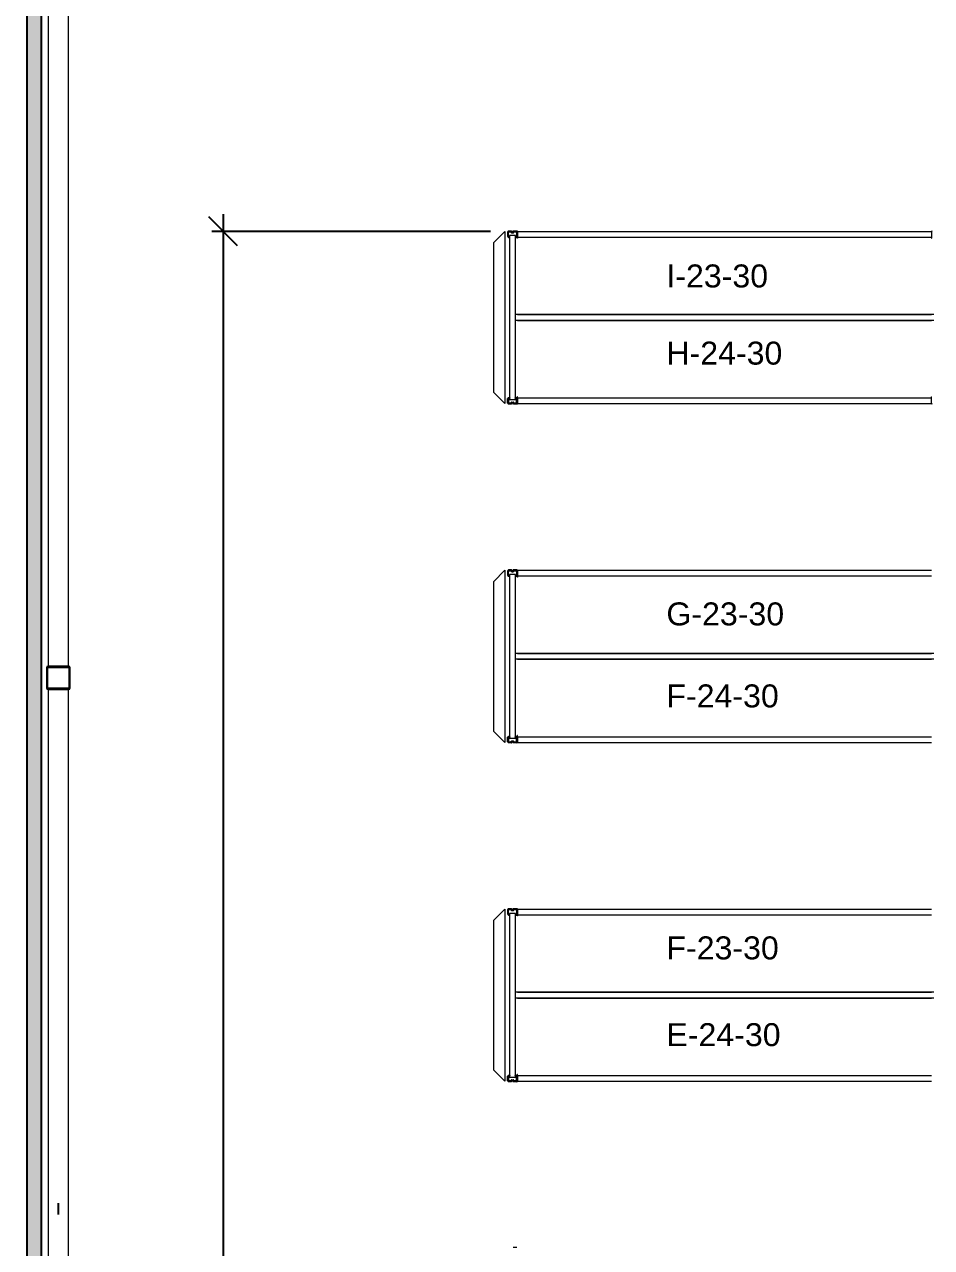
# Model space of a CAD drawing. Header units: inches. Extents: x 2743 to 10591, y -1604 to 5792.
# Drawn here: x 2806.6 to 3122.3, y -332.2 to 93.7 of the extents above; entities that cross this region are included whole.
import ezdxf

# ---------------------------------------------------------------- set-up
doc = ezdxf.new("R2010")
doc.units = ezdxf.units.IN
doc.header["$LTSCALE"] = 0.1875
doc.header["$MEASUREMENT"] = 0
doc.header["$PDMODE"] = 3
doc.header["$PDSIZE"] = 1.5
for name, color, linetype, lineweight in [('22 Dimension', 7, 'Continuous', 5), ('32 Echelle', 160, 'Continuous', 15), ('33 Poutre', 30, 'Continuous', 15), ('37 Protection', 1, 'Continuous', 15)]:
    doc.layers.add(name, color=color, linetype=linetype, lineweight=lineweight)
for name, color, linetype in [('A-N-COTES', 1, 'Continuous'), ('A-N-MUR-EXT', 5, 'Continuous'), ('A-N-MUR-INT', 3, 'Continuous'), ('fill253', 253, 'Continuous'), ('S-N-ACIER', 4, 'Continuous')]:
    doc.layers.add(name, color=color, linetype=linetype)
doc.styles.add('arial', font='')
doc.styles.add('NOTE_GROS', font='', dxfattribs={"height": 20})
doc.styles.get('arial').set_extended_font_data('Arial')
doc.styles.get('NOTE_GROS').set_extended_font_data('SansSerif')
doc.dimstyles.new('Inch-Fraction-GROS', dxfattribs={"dimtxt": 20, "dimasz": 10, "dimexe": 4, "dimexo": 5, "dimgap": 1, "dimtad": 0, "dimtih": 1, "dimtoh": 1, "dimdec": 4, "dimzin": 0, "dimdsep": 46, "dimlunit": 5, "dimtxsty": 'NOTE_GROS', "dimblk": 'OBLIQUE', "dimcen": 0, "dimdle": 6, "dimadec": 1, "dimazin": 2, "dimtfac": 0.5, "dimtdec": 4, "dimtofl": 0, "dimtmove": 0, "dimatfit": 3, "dimfxl": 1, "dimtfillclr": 1, "dimfrac": 1, "dimtolj": 1, "dimtzin": 0, "dimarcsym": 0})

# ---------------------------------------------------------------- blocks, each defined once
blk = doc.blocks.new('_Oblique')
at = {"color": 0, "linetype": 'ByBlock', "lineweight": -2}
blk.add_line((-0.5, -0.5), (0.5, 0.5), dxfattribs=at)
blk = doc.blocks.new('*D127')
at = {"layer": '22 Dimension', "color": 0, "lineweight": -2, "transparency": 16777216}
for p, q in [((2875.76, 27.66), (2875.76, -351.34)), ((2968.83, 21.66), (2871.76, 21.66)), ((2875.76, -752.34), (2875.76, -373.34)), ((2968.83, -746.34), (2871.76, -746.34))]:
    blk.add_line(p, q, dxfattribs=at)
at = {"layer": 'Defpoints', "color": 0, "transparency": 16777216}
for p in [(2875.76, 21.66), (2973.83, 21.66), (2973.83, -746.34)]:
    blk.add_point(p, dxfattribs=at)
at = {"layer": '22 Dimension', "color": 0, "lineweight": -2, "transparency": 16777216, "xscale": 10, "yscale": 10, "zscale": 10}
for p, rotation in [((2875.76, 21.66), 90), ((2875.76, -746.34), 270)]:
    blk.add_blockref('_Oblique', p, dxfattribs=dict(at, rotation=rotation))
at = {"layer": '22 Dimension', "color": 0, "transparency": 16777216, "insert": (2875.76, -362.34), "char_height": 20, "attachment_point": 5, "style": 'NOTE_GROS'}
blk.add_mtext('\\A1;768', dxfattribs=at)

msp = doc.modelspace()

# ---------------------------------------------------------------- hatches: boundary and pattern name
at = {"layer": '32 Echelle'}
for points in [[(2975.45882, 19.47012), (2975.45882, 19.65762), (2975.27132, 19.65762)], [(2977.45882, 19.47012), (2977.45882, 19.65762), (2977.64632, 19.65762)], [(2975.45882, -36.15488), (2975.45882, -36.34238), (2975.27132, -36.34238)], [(2977.45882, -36.15488), (2977.45882, -36.34238), (2977.64632, -36.34238)], [(2975.45882, -98.52988), (2975.45882, -98.34238), (2975.27132, -98.34238)], [(2977.45882, -98.52988), (2977.45882, -98.34238), (2977.64632, -98.34238)], [(2975.45882, -154.15488), (2975.45882, -154.34238), (2975.27132, -154.34238)], [(2977.45882, -154.15488), (2977.45882, -154.34238), (2977.64632, -154.34238)], [(2975.45882, -216.52988), (2975.45882, -216.34238), (2975.27132, -216.34238)], [(2977.45882, -216.52988), (2977.45882, -216.34238), (2977.64632, -216.34238)], [(2975.45882, -272.15488), (2975.45882, -272.34238), (2975.27132, -272.34238)], [(2977.45882, -272.15488), (2977.45882, -272.34238), (2977.64632, -272.34238)]]:
    msp.add_hatch(color=256, dxfattribs=at).paths.add_polyline_path(points)
at = {"layer": 'fill253'}
h = msp.add_hatch(color=7, dxfattribs=at)
h.dxf.hatch_style = 1
h.paths.add_polyline_path([(5517.44902, 431.979), (5512.52777, 431.979), (5512.54172, 94.34303), (5517.46297, 94.34303)])
h.paths.add_polyline_path([(5517.44903, 678.7916), (5512.52778, 678.7916), (5512.52778, 572.89173), (5517.44903, 572.89173)])
h.paths.add_polyline_path([(5517.44903, 925.604), (5512.52778, 925.604), (5512.52777, 819.70432), (5517.44902, 819.70432)])
h.paths.add_polyline_path([(4628.42938, -1259.02652), (4625.95018, -1263.9483), (5517.46297, -1263.94777), (5517.46297, -1071.958), (5512.54172, -1071.958), (5512.54172, -1259.02652)])
h.paths.add_polyline_path([(4200.50372, -1356.98336), (4208.49739, -1355.67867), (4193.49822, -1263.95647), (4192.72048, -1259.19385), (4184.51381, -1259.19385), (4185.25735, -1263.82639)])
h.paths.add_polyline_path([(4618.93272, -1264.1151), (4619.31197, -1266.30955), (4626.09389, -1265.20887), (4625.95018, -1263.9483), (4628.42938, -1259.02652), (4618.12265, -1259.02652)])
h.paths.add_polyline_path([(5517.46297, 1153.66309), (5512.54172, 1153.66309), (5512.52778, 1066.51673), (5517.44903, 1066.51673)])
h.paths.add_polyline_path([(2812.35741, -1079.29062), (2806.55239, -1077.23697), (2806.55239, -1078.48244), (2807.41263, -1078.81134), (2807.41906, -1264.1151), (3075.9398, -1263.94776), (3075.93335, -1259.02651), (2812.34031, -1259.19385)])
h.paths.add_polyline_path([(2807.41906, -374.65047), (2812.34031, -375.67519), (2812.34031, 118.15991), (2807.41906, 118.15991)])
h.paths.add_polyline_path([(5512.54172, -339.79281), (5517.46297, -339.79281), (5517.46297, 52.10637), (5512.54172, 52.10637)])
h.paths.add_polyline_path([(5512.5356, -401.23504), (5517.45685, -401.23504), (5517.46297, -339.79281), (5512.54172, -339.79281)])
h.paths.add_polyline_path([(5512.54172, -545.32679), (5517.46297, -545.32679), (5517.45685, -437.25741), (5512.5356, -437.25741)])
h.paths.add_polyline_path([(5512.53298, -617.37634), (5517.45423, -617.37634), (5517.46296, -581.35034), (5512.54171, -581.35034)])
h.paths.add_polyline_path([(5512.5391, -689.42343), (5517.46035, -689.42343), (5517.46066, -653.39744), (5512.53941, -653.39744)])
h.paths.add_polyline_path([(5512.5391, -761.46809), (5517.46035, -761.46809), (5517.46035, -725.44454), (5512.5391, -725.44454)])
h.paths.add_polyline_path([(4035.91549, 1440.59386), (4035.91549, 1445.51513), (2807.41263, 1445.51513), (2807.41906, 159.14408), (2812.34031, 159.14408), (2812.33388, 1440.59388)])
h.paths.add_polyline_path([(3118.18201, -1259.02652), (3118.18223, -1263.94777), (4185.31745, -1264.1151), (4184.51381, -1259.19385)])
h.paths.add_polyline_path([(4279.25656, 1440.56528), (4279.25657, 1445.48688), (4078.1514, 1445.5146), (4078.1514, 1440.59333)])
h.paths.add_polyline_path([(4872.5115, 1445.3478), (4872.5115, 1440.42655), (5512.54172, 1440.42655), (5512.54177, 1308.40012), (5517.46302, 1308.40012), (5517.46297, 1445.3478)])
h.paths.add_polyline_path([(5517.45593, -941.58583), (5512.53008, -941.58584), (5512.54172, -1029.88866), (5517.46297, -1029.88866)])
h.paths.add_polyline_path([(5512.53008, -905.56228), (5517.45593, -905.5623), (5517.45423, -797.49164), (5512.53298, -797.49164)])

# ---------------------------------------------------------------- linework, layer by layer
at = {"layer": '22 Dimension'}
for p, q in [((2814.78387, 102.33514), (2814.78387, -129.82871)), ((2821.79173, 102.33514), (2821.79173, -129.82871)), ((3123.08382, -7.34238), (2977.45882, -7.34238)), ((3123.08382, -9.34238), (2977.45882, -9.34238)), ((3123.08382, -125.34238), (2977.45882, -125.34238)), ((3123.08382, -127.34238), (2977.45882, -127.34238)), ((2814.78387, -137.82869), (2814.78387, -369.14721)), ((2821.79173, -137.82869), (2821.79173, -368.99254)), ((3123.08382, -243.34238), (2977.45882, -243.34238)), ((3123.08382, -245.34238), (2977.45882, -245.34238))]:
    msp.add_line(p, q, dxfattribs=at)
at = {"layer": '32 Echelle', "linetype": 'Continuous', "lineweight": 25}
for p, q in [((2974.83386, 21.47387), (2974.83386, 19.84137)), ((2974.92386, 19.84137), (2974.92386, 21.47387)), ((2975.94645, 21.65762), (2975.01761, 21.65762)), ((2975.01761, 21.56762), (2975.94645, 21.56762)), ((2976.0361, 21.50128), (2976.08001, 21.35764)), ((2976.16608, 21.38396), (2976.12217, 21.52759)), ((2976.6619, 21.31762), (2976.25573, 21.31762)), ((2976.79547, 21.52759), (2976.75155, 21.38396)), ((2976.83762, 21.35764), (2976.88153, 21.50128)), ((2977.90002, 21.65762), (2976.97119, 21.65762)), ((2976.97119, 21.56762), (2977.90002, 21.56762)), ((2977.99377, 21.47387), (2977.99377, 19.84137)), ((2978.08377, 19.84137), (2978.08377, 21.47387)), ((2975.43386, 19.74762), (2975.01761, 19.74762)), ((2975.01761, 19.65762), (2975.43386, 19.65762)), ((2975.43386, 19.65762), (2975.43386, 19.74762)), ((2976.25573, 21.22762), (2976.6619, 21.22762)), ((2977.90002, 19.74762), (2977.48377, 19.74762)), ((2977.48377, 19.74762), (2977.48377, 19.65762)), ((2977.48377, 19.65762), (2977.90002, 19.65762)), ((2974.83386, -38.15863), (2974.83386, -36.52613)), ((2974.92386, -36.52613), (2974.92386, -38.15863)), ((2975.01761, -36.34238), (2975.43386, -36.34238)), ((2975.43386, -36.43238), (2975.01761, -36.43238)), ((2975.01761, -38.25238), (2975.94645, -38.25238)), ((2975.43386, -36.34238), (2975.43386, -36.43238)), ((2976.0361, -38.18604), (2976.08001, -38.04241)), ((2976.16608, -38.06872), (2976.12217, -38.21236)), ((2976.25573, -37.91238), (2976.6619, -37.91238)), ((2976.6619, -38.00238), (2976.25573, -38.00238)), ((2976.79547, -38.21236), (2976.75155, -38.06872)), ((2976.83762, -38.04241), (2976.88153, -38.18604)), ((2976.97119, -38.25238), (2977.90002, -38.25238)), ((2977.48377, -36.34238), (2977.90002, -36.34238)), ((2977.48377, -36.43238), (2977.48377, -36.34238)), ((2977.90002, -36.43238), (2977.48377, -36.43238)), ((2977.99377, -38.15863), (2977.99377, -36.52613)), ((2978.08377, -36.52613), (2978.08377, -38.15863)), ((2975.94645, -38.34238), (2975.01761, -38.34238)), ((2977.90002, -38.34238), (2976.97119, -38.34238)), ((2974.83386, -96.52613), (2974.83386, -98.15863)), ((2974.92386, -98.15863), (2974.92386, -96.52613)), ((2975.94645, -96.34238), (2975.01761, -96.34238)), ((2975.01761, -96.43238), (2975.94645, -96.43238)), ((2976.0361, -96.49872), (2976.08001, -96.64236)), ((2976.16608, -96.61604), (2976.12217, -96.47241)), ((2976.6619, -96.68238), (2976.25573, -96.68238)), ((2976.25573, -96.77238), (2976.6619, -96.77238)), ((2976.79547, -96.47241), (2976.75155, -96.61604)), ((2976.83762, -96.64236), (2976.88153, -96.49872)), ((2977.90002, -96.34238), (2976.97119, -96.34238)), ((2976.97119, -96.43238), (2977.90002, -96.43238)), ((2977.99377, -96.52613), (2977.99377, -98.15863)), ((2978.08377, -98.15863), (2978.08377, -96.52613)), ((2975.43386, -98.25238), (2975.01761, -98.25238)), ((2975.01761, -98.34238), (2975.43386, -98.34238)), ((2975.43386, -98.34238), (2975.43386, -98.25238)), ((2977.90002, -98.25238), (2977.48377, -98.25238)), ((2977.48377, -98.25238), (2977.48377, -98.34238)), ((2977.48377, -98.34238), (2977.90002, -98.34238)), ((2974.83386, -156.15863), (2974.83386, -154.52613)), ((2974.92386, -154.52613), (2974.92386, -156.15863)), ((2975.01761, -154.34238), (2975.43386, -154.34238)), ((2975.43386, -154.43238), (2975.01761, -154.43238)), ((2975.01761, -156.25238), (2975.94645, -156.25238)), ((2975.94645, -156.34238), (2975.01761, -156.34238)), ((2975.43386, -154.34238), (2975.43386, -154.43238)), ((2976.0361, -156.18604), (2976.08001, -156.04241)), ((2976.16608, -156.06872), (2976.12217, -156.21236)), ((2976.25573, -155.91238), (2976.6619, -155.91238)), ((2976.6619, -156.00238), (2976.25573, -156.00238)), ((2976.79547, -156.21236), (2976.75155, -156.06872)), ((2976.83762, -156.04241), (2976.88153, -156.18604)), ((2976.97119, -156.25238), (2977.90002, -156.25238)), ((2977.90002, -156.34238), (2976.97119, -156.34238)), ((2977.48377, -154.34238), (2977.90002, -154.34238)), ((2977.48377, -154.43238), (2977.48377, -154.34238)), ((2977.90002, -154.43238), (2977.48377, -154.43238)), ((2977.99377, -156.15863), (2977.99377, -154.52613)), ((2978.08377, -154.52613), (2978.08377, -156.15863)), ((2974.83386, -214.52613), (2974.83386, -216.15863)), ((2974.92386, -216.15863), (2974.92386, -214.52613)), ((2975.94645, -214.34238), (2975.01761, -214.34238)), ((2975.01761, -214.43238), (2975.94645, -214.43238)), ((2975.43386, -216.25238), (2975.01761, -216.25238)), ((2975.01761, -216.34238), (2975.43386, -216.34238)), ((2975.43386, -216.34238), (2975.43386, -216.25238)), ((2976.0361, -214.49872), (2976.08001, -214.64236)), ((2976.16608, -214.61604), (2976.12217, -214.47241)), ((2976.6619, -214.68238), (2976.25573, -214.68238)), ((2976.25573, -214.77238), (2976.6619, -214.77238)), ((2976.79547, -214.47241), (2976.75155, -214.61604)), ((2976.83762, -214.64236), (2976.88153, -214.49872)), ((2977.90002, -214.34238), (2976.97119, -214.34238)), ((2976.97119, -214.43238), (2977.90002, -214.43238)), ((2977.90002, -216.25238), (2977.48377, -216.25238)), ((2977.48377, -216.25238), (2977.48377, -216.34238)), ((2977.48377, -216.34238), (2977.90002, -216.34238)), ((2977.99377, -214.52613), (2977.99377, -216.15863)), ((2978.08377, -216.15863), (2978.08377, -214.52613)), ((2974.83386, -274.15863), (2974.83386, -272.52613)), ((2974.92386, -272.52613), (2974.92386, -274.15863)), ((2975.01761, -272.34238), (2975.43386, -272.34238)), ((2975.43386, -272.43238), (2975.01761, -272.43238)), ((2975.43386, -272.34238), (2975.43386, -272.43238)), ((2977.48377, -272.34238), (2977.90002, -272.34238)), ((2977.48377, -272.43238), (2977.48377, -272.34238)), ((2977.90002, -272.43238), (2977.48377, -272.43238)), ((2977.99377, -274.15863), (2977.99377, -272.52613)), ((2978.08377, -272.52613), (2978.08377, -274.15863)), ((2975.01761, -274.25238), (2975.94645, -274.25238)), ((2975.94645, -274.34238), (2975.01761, -274.34238)), ((2976.0361, -274.18604), (2976.08001, -274.04241)), ((2976.16608, -274.06872), (2976.12217, -274.21236)), ((2976.25573, -273.91238), (2976.6619, -273.91238)), ((2976.6619, -274.00238), (2976.25573, -274.00238)), ((2976.79547, -274.21236), (2976.75155, -274.06872)), ((2976.83762, -274.04241), (2976.88153, -274.18604)), ((2976.97119, -274.25238), (2977.90002, -274.25238)), ((2977.90002, -274.34238), (2976.97119, -274.34238))]:
    msp.add_line(p, q, dxfattribs=at)
at = {"layer": '32 Echelle'}
for p, q in [((2975.45882, 19.65762), (2975.27132, 19.65762)), ((2975.45882, 19.47012), (2975.27132, 19.65762)), ((2977.45882, 20.15762), (2975.45882, 20.15762)), ((2975.45882, 20.15762), (2975.45882, -36.84238)), ((2975.45882, 19.47012), (2975.45882, 19.65762)), ((2977.45882, -36.84238), (2977.45882, 20.15762)), ((2977.45882, 19.65762), (2977.64632, 19.65762)), ((2977.45882, 19.47012), (2977.45882, 19.65762)), ((2977.45882, 19.47012), (2977.64632, 19.65762)), ((2975.45882, -36.15488), (2975.27132, -36.34238)), ((2975.45882, -36.34238), (2975.27132, -36.34238)), ((2975.45882, -36.15488), (2975.45882, -36.34238)), ((2975.45882, -36.84238), (2977.45882, -36.84238)), ((2977.45882, -36.15488), (2977.45882, -36.34238)), ((2977.45882, -36.15488), (2977.64632, -36.34238)), ((2977.45882, -36.34238), (2977.64632, -36.34238)), ((2977.45882, -97.84238), (2975.45882, -97.84238)), ((2975.45882, -97.84238), (2975.45882, -154.84238)), ((2977.45882, -154.84238), (2977.45882, -97.84238)), ((2975.45882, -98.34238), (2975.27132, -98.34238)), ((2975.45882, -98.52988), (2975.27132, -98.34238)), ((2975.45882, -98.52988), (2975.45882, -98.34238)), ((2977.45882, -98.34238), (2977.64632, -98.34238)), ((2977.45882, -98.52988), (2977.45882, -98.34238)), ((2977.45882, -98.52988), (2977.64632, -98.34238)), ((2975.45882, -154.15488), (2975.27132, -154.34238)), ((2975.45882, -154.34238), (2975.27132, -154.34238)), ((2975.45882, -154.15488), (2975.45882, -154.34238)), ((2975.45882, -154.84238), (2977.45882, -154.84238)), ((2977.45882, -154.15488), (2977.45882, -154.34238)), ((2977.45882, -154.15488), (2977.64632, -154.34238)), ((2977.45882, -154.34238), (2977.64632, -154.34238)), ((2975.45882, -216.34238), (2975.27132, -216.34238)), ((2975.45882, -216.52988), (2975.27132, -216.34238)), ((2977.45882, -215.84238), (2975.45882, -215.84238)), ((2975.45882, -215.84238), (2975.45882, -272.84238)), ((2975.45882, -216.52988), (2975.45882, -216.34238)), ((2977.45882, -272.84238), (2977.45882, -215.84238)), ((2977.45882, -216.34238), (2977.64632, -216.34238)), ((2977.45882, -216.52988), (2977.45882, -216.34238)), ((2977.45882, -216.52988), (2977.64632, -216.34238)), ((2975.45882, -272.15488), (2975.27132, -272.34238)), ((2975.45882, -272.34238), (2975.27132, -272.34238)), ((2975.45882, -272.15488), (2975.45882, -272.34238)), ((2977.45882, -272.15488), (2977.45882, -272.34238)), ((2977.45882, -272.15488), (2977.64632, -272.34238)), ((2977.45882, -272.34238), (2977.64632, -272.34238)), ((2975.45882, -272.84238), (2977.45882, -272.84238))]:
    msp.add_line(p, q, dxfattribs=at)
at = {"layer": '32 Echelle', "linetype": 'Continuous', "lineweight": 25}
for centre, radius, start, end in [((2975.01761, 21.47387), 0.18375, 90, 180), ((2975.01761, 21.47387), 0.09375, 90, 180), ((2975.94645, 21.47387), 0.18375, 17, 90), ((2975.94645, 21.47387), 0.09375, 17, 90), ((2976.25573, 21.41137), 0.18375, 197, 270), ((2976.25573, 21.41137), 0.09375, 197, 270), ((2976.6619, 21.41137), 0.09375, 270, 343), ((2976.6619, 21.41137), 0.18375, 270, 343), ((2976.97119, 21.47387), 0.18375, 90, 163), ((2976.97119, 21.47387), 0.09375, 90, 163), ((2977.90002, 21.47387), 0.18375, 0, 90), ((2977.90002, 21.47387), 0.09375, 0, 90), ((2975.01761, 19.84137), 0.18375, 180, 270), ((2975.01761, 19.84137), 0.09375, 180, 270), ((2977.90002, 19.84137), 0.09375, 270, 0), ((2977.90002, 19.84137), 0.18375, 270, 0), ((2975.01761, -36.52613), 0.18375, 90, 180), ((2975.01761, -38.15863), 0.18375, 180, 270), ((2975.01761, -36.52613), 0.09375, 90, 180), ((2975.01761, -38.15863), 0.09375, 180, 270), ((2975.94645, -38.15863), 0.09375, 270, 343), ((2975.94645, -38.15863), 0.18375, 270, 343), ((2976.25573, -38.09613), 0.18375, 90, 163), ((2976.25573, -38.09613), 0.09375, 90, 163), ((2976.6619, -38.09613), 0.18375, 17, 90), ((2976.6619, -38.09613), 0.09375, 17, 90), ((2976.97119, -38.15863), 0.18375, 197, 270), ((2976.97119, -38.15863), 0.09375, 197, 270), ((2977.90002, -36.52613), 0.18375, 0, 90), ((2977.90002, -36.52613), 0.09375, 0, 90), ((2977.90002, -38.15863), 0.09375, 270, 0), ((2977.90002, -38.15863), 0.18375, 270, 0), ((2975.01761, -96.52613), 0.18375, 90, 180), ((2975.01761, -96.52613), 0.09375, 90, 180), ((2975.94645, -96.52613), 0.18375, 17, 90), ((2975.94645, -96.52613), 0.09375, 17, 90), ((2976.25573, -96.58863), 0.18375, 197, 270), ((2976.25573, -96.58863), 0.09375, 197, 270), ((2976.6619, -96.58863), 0.09375, 270, 343), ((2976.6619, -96.58863), 0.18375, 270, 343), ((2976.97119, -96.52613), 0.18375, 90, 163), ((2976.97119, -96.52613), 0.09375, 90, 163), ((2977.90002, -96.52613), 0.18375, 0, 90), ((2977.90002, -96.52613), 0.09375, 0, 90), ((2975.01761, -98.15863), 0.18375, 180, 270), ((2975.01761, -98.15863), 0.09375, 180, 270), ((2977.90002, -98.15863), 0.09375, 270, 0), ((2977.90002, -98.15863), 0.18375, 270, 0), ((2975.01761, -154.52613), 0.18375, 90, 180), ((2975.01761, -156.15863), 0.18375, 180, 270), ((2975.01761, -154.52613), 0.09375, 90, 180), ((2975.01761, -156.15863), 0.09375, 180, 270), ((2975.94645, -156.15863), 0.09375, 270, 343), ((2975.94645, -156.15863), 0.18375, 270, 343), ((2976.25573, -156.09613), 0.18375, 90, 163), ((2976.25573, -156.09613), 0.09375, 90, 163), ((2976.6619, -156.09613), 0.18375, 17, 90), ((2976.6619, -156.09613), 0.09375, 17, 90), ((2976.97119, -156.15863), 0.18375, 197, 270), ((2976.97119, -156.15863), 0.09375, 197, 270), ((2977.90002, -154.52613), 0.18375, 0, 90), ((2977.90002, -154.52613), 0.09375, 0, 90), ((2977.90002, -156.15863), 0.09375, 270, 0), ((2977.90002, -156.15863), 0.18375, 270, 0), ((2975.01761, -214.52613), 0.18375, 90, 180), ((2975.01761, -216.15863), 0.18375, 180, 270), ((2975.01761, -214.52613), 0.09375, 90, 180), ((2975.01761, -216.15863), 0.09375, 180, 270), ((2975.94645, -214.52613), 0.18375, 17, 90), ((2975.94645, -214.52613), 0.09375, 17, 90), ((2976.25573, -214.58863), 0.18375, 197, 270), ((2976.25573, -214.58863), 0.09375, 197, 270), ((2976.6619, -214.58863), 0.09375, 270, 343), ((2976.6619, -214.58863), 0.18375, 270, 343), ((2976.97119, -214.52613), 0.18375, 90, 163), ((2976.97119, -214.52613), 0.09375, 90, 163), ((2977.90002, -214.52613), 0.18375, 0, 90), ((2977.90002, -214.52613), 0.09375, 0, 90), ((2977.90002, -216.15863), 0.09375, 270, 0), ((2977.90002, -216.15863), 0.18375, 270, 0), ((2975.01761, -272.52613), 0.18375, 90, 180), ((2975.01761, -272.52613), 0.09375, 90, 180), ((2977.90002, -272.52613), 0.18375, 0, 90), ((2977.90002, -272.52613), 0.09375, 0, 90), ((2975.01761, -274.15863), 0.18375, 180, 270), ((2975.01761, -274.15863), 0.09375, 180, 270), ((2975.94645, -274.15863), 0.09375, 270, 343), ((2975.94645, -274.15863), 0.18375, 270, 343), ((2976.25573, -274.09613), 0.18375, 90, 163), ((2976.25573, -274.09613), 0.09375, 90, 163), ((2976.6619, -274.09613), 0.18375, 17, 90), ((2976.6619, -274.09613), 0.09375, 17, 90), ((2976.97119, -274.15863), 0.18375, 197, 270), ((2976.97119, -274.15863), 0.09375, 197, 270), ((2977.90002, -274.15863), 0.09375, 270, 0), ((2977.90002, -274.15863), 0.18375, 270, 0)]:
    msp.add_arc(centre, radius, start, end, dxfattribs=at)
at = {"layer": '33 Poutre'}
for p, q in [((2976.45882, 21.31762), (2976.45882, 21.53262)), ((2976.57782, 21.31762), (2976.45882, 21.31762)), ((2976.57782, 21.31762), (2976.57782, 21.53262)), ((2977.96482, 21.77662), (2976.70282, 21.77662)), ((2976.70282, 21.65762), (2977.96482, 21.65762)), ((2978.08982, 21.53262), (2978.08982, 19.27662)), ((2978.20882, 21.65762), (3122.33382, 21.65762)), ((2978.20882, 21.65762), (2978.20882, 19.65762)), ((2978.20882, 21.53262), (2978.20882, 19.27662)), ((3122.33382, 21.65762), (3122.33382, 19.65762)), ((3122.33382, 21.53262), (3122.33382, 19.27662)), ((2978.20882, 19.27662), (2978.08982, 19.27662)), ((2978.20882, 19.65762), (3122.33382, 19.65762)), ((3122.33382, 19.27662), (3122.45282, 19.27662)), ((2978.20882, -7.34238), (3122.33382, -7.34238)), ((2978.20882, -9.34238), (3122.33382, -9.34238)), ((2976.45882, -38.00238), (2976.45882, -38.21738)), ((2976.57782, -38.00238), (2976.45882, -38.00238)), ((2976.57782, -38.00238), (2976.57782, -38.21738)), ((2978.20882, -35.96138), (2978.08982, -35.96138)), ((2978.08982, -38.21738), (2978.08982, -35.96138)), ((2978.20882, -38.21738), (2978.20882, -35.96138)), ((2978.20882, -36.34238), (3122.33382, -36.34238)), ((2978.20882, -38.34238), (2978.20882, -36.34238)), ((3122.33382, -38.21738), (3122.33382, -35.96138)), ((3122.33382, -35.96138), (3122.45282, -35.96138)), ((3122.33382, -38.34238), (3122.33382, -36.34238)), ((2976.70282, -38.34238), (2977.96482, -38.34238)), ((2977.96482, -38.46138), (2976.70282, -38.46138)), ((2978.20882, -38.34238), (3122.33382, -38.34238)), ((2976.45882, -96.68238), (2976.45882, -96.46738)), ((2976.57782, -96.68238), (2976.45882, -96.68238)), ((2976.57782, -96.68238), (2976.57782, -96.46738)), ((2977.96482, -96.22338), (2976.70282, -96.22338)), ((2976.70282, -96.34238), (2977.96482, -96.34238)), ((2978.08982, -96.46738), (2978.08982, -98.72338)), ((2978.20882, -96.34238), (3122.33382, -96.34238)), ((2978.20882, -96.34238), (2978.20882, -98.34238)), ((2978.20882, -96.46738), (2978.20882, -98.72338)), ((2978.20882, -98.72338), (2978.08982, -98.72338)), ((2978.20882, -98.34238), (3122.33382, -98.34238)), ((2978.20882, -125.34238), (3122.33382, -125.34238)), ((2978.20882, -127.34238), (3122.33382, -127.34238)), ((2976.45882, -156.00238), (2976.45882, -156.21738)), ((2976.57782, -156.00238), (2976.45882, -156.00238)), ((2976.57782, -156.00238), (2976.57782, -156.21738)), ((2976.70282, -156.34238), (2977.96482, -156.34238)), ((2977.96482, -156.46138), (2976.70282, -156.46138)), ((2978.20882, -153.96138), (2978.08982, -153.96138)), ((2978.08982, -156.21738), (2978.08982, -153.96138)), ((2978.20882, -156.21738), (2978.20882, -153.96138)), ((2978.20882, -154.34238), (3122.33382, -154.34238)), ((2978.20882, -156.34238), (2978.20882, -154.34238)), ((2978.20882, -156.34238), (3122.33382, -156.34238)), ((2976.45882, -214.68238), (2976.45882, -214.46738)), ((2976.57782, -214.68238), (2976.45882, -214.68238)), ((2976.57782, -214.68238), (2976.57782, -214.46738)), ((2977.96482, -214.22338), (2976.70282, -214.22338)), ((2976.70282, -214.34238), (2977.96482, -214.34238)), ((2978.08982, -214.46738), (2978.08982, -216.72338)), ((2978.20882, -216.72338), (2978.08982, -216.72338)), ((2978.20882, -214.34238), (3122.33382, -214.34238)), ((2978.20882, -214.34238), (2978.20882, -216.34238)), ((2978.20882, -214.46738), (2978.20882, -216.72338)), ((2978.20882, -216.34238), (3122.33382, -216.34238)), ((2978.20882, -243.34238), (3122.33382, -243.34238)), ((2978.20882, -245.34238), (3122.33382, -245.34238)), ((2978.20882, -271.96138), (2978.08982, -271.96138)), ((2978.08982, -274.21738), (2978.08982, -271.96138)), ((2978.20882, -274.21738), (2978.20882, -271.96138)), ((2978.20882, -272.34238), (3122.33382, -272.34238)), ((2978.20882, -274.34238), (2978.20882, -272.34238)), ((2976.45882, -274.00238), (2976.45882, -274.21738)), ((2976.57782, -274.00238), (2976.45882, -274.00238)), ((2976.57782, -274.00238), (2976.57782, -274.21738)), ((2976.70282, -274.34238), (2977.96482, -274.34238)), ((2977.96482, -274.46138), (2976.70282, -274.46138)), ((2978.20882, -274.34238), (3122.33382, -274.34238)), ((2977.96482, -332.22338), (2976.70282, -332.22338))]:
    msp.add_line(p, q, dxfattribs=at)
for centre, radius, start, end in [((2976.70282, 21.53262), 0.244, 90, 180), ((2976.70282, 21.53262), 0.125, 90, 180), ((2977.96482, 21.53262), 0.244, 0, 90), ((2977.96482, 21.53262), 0.125, 0, 90), ((3122.57782, 21.53262), 0.244, 90, 180), ((2976.70282, -38.21738), 0.244, 180, 270), ((2976.70282, -38.21738), 0.125, 180, 270), ((2977.96482, -38.21738), 0.244, 270, 0), ((2977.96482, -38.21738), 0.125, 270, 0), ((3122.57782, -38.21738), 0.244, 180, 270), ((2976.70282, -96.46738), 0.244, 90, 180), ((2976.70282, -96.46738), 0.125, 90, 180), ((2977.96482, -96.46738), 0.244, 0, 90), ((2977.96482, -96.46738), 0.125, 0, 90), ((2976.70282, -156.21738), 0.244, 180, 270), ((2976.70282, -156.21738), 0.125, 180, 270), ((2977.96482, -156.21738), 0.244, 270, 0), ((2977.96482, -156.21738), 0.125, 270, 0), ((2976.70282, -214.46738), 0.244, 90, 180), ((2976.70282, -214.46738), 0.125, 90, 180), ((2977.96482, -214.46738), 0.244, 0, 90), ((2977.96482, -214.46738), 0.125, 0, 90), ((2976.70282, -274.21738), 0.244, 180, 270), ((2976.70282, -274.21738), 0.125, 180, 270), ((2977.96482, -274.21738), 0.244, 270, 0), ((2977.96482, -274.21738), 0.125, 270, 0)]:
    msp.add_arc(centre, radius, start, end, dxfattribs=at)
at = {"layer": '37 Protection'}
for p, q in [((2973.83386, 21.65762), (2969.83386, 17.65762)), ((2973.83386, 21.65762), (2973.83386, -38.34238)), ((2969.83386, 17.65762), (2969.83386, -34.34238)), ((2973.83386, -38.34238), (2969.83386, -34.34238)), ((2973.83386, -96.34238), (2969.83386, -100.34238)), ((2973.83386, -96.34238), (2973.83386, -156.34238)), ((2969.83386, -100.34238), (2969.83386, -152.34238)), ((2973.83386, -156.34238), (2969.83386, -152.34238)), ((2973.83386, -214.34238), (2969.83386, -218.34238)), ((2973.83386, -214.34238), (2973.83386, -274.34238)), ((2969.83386, -218.34238), (2969.83386, -270.34238)), ((2973.83386, -274.34238), (2969.83386, -270.34238))]:
    msp.add_line(p, q, dxfattribs=at)
at = {"layer": 'A-N-COTES', "color": 7}
msp.add_line((2818.33387, -316.73642), (2818.33387, -320.68289), dxfattribs=at)
at = {"layer": 'A-N-MUR-EXT', "color": 7}
msp.add_line((2807.41263, 118.32723), (2807.41263, -374.48315), dxfattribs=at)
at = {"layer": 'A-N-MUR-INT', "color": 7}
msp.add_line((2812.33388, 118.32723), (2812.33388, -375.50786), dxfattribs=at)
at = {"layer": 'S-N-ACIER', "color": 7}
for p, q in [((2814.33388, -130.2787), (2814.33388, -137.37869)), ((2814.58388, -137.37869), (2814.58388, -130.2787)), ((2821.88386, -129.82871), (2814.78387, -129.82871)), ((2814.78387, -130.07871), (2821.88386, -130.07871)), ((2822.08386, -130.2787), (2822.08386, -137.37869)), ((2822.33386, -137.37869), (2822.33386, -130.2787)), ((2821.88386, -137.57869), (2814.78387, -137.57869)), ((2814.78387, -137.82869), (2821.88386, -137.82869))]:
    msp.add_line(p, q, dxfattribs=at)
for centre, radius, start, end in [((2814.78387, -130.2787), 0.45, 90, 180), ((2814.78387, -130.2787), 0.2, 90, 180), ((2821.88386, -130.2787), 0.45, 0, 90), ((2821.88386, -130.2787), 0.2, 0, 90), ((2814.78387, -137.37869), 0.45, 180, 270), ((2814.78387, -137.37869), 0.2, 180, 270), ((2821.88386, -137.37869), 0.45, 270, 0), ((2821.88386, -137.37869), 0.2, 270, 0)]:
    msp.add_arc(centre, radius, start, end, dxfattribs=at)

# ---------------------------------------------------------------- texts
at = {"layer": '22 Dimension', "char_height": 8, "attachment_point": 1, "style": 'arial'}
for s, insert in [('{\\fArial Unicode MS|b0|i0|c0|p2;\\C8;I-23-30}', (3030.02745, 10.12499)), ('{\\fArial Unicode MS|b0|i0|c0|p2;\\C8;H-24-30}', (3030.02745, -16.74755)), ('{\\fArial Unicode MS|b0|i0|c0|p2;\\C8;G-23-30}', (3030.02745, -107.56234)), ('{\\fArial Unicode MS|b0|i0|c0|p2;\\C8;F-24-30}', (3030.02745, -136.1229)), ('{\\fArial Unicode MS|b0|i0|c0|p2;\\C8;F-23-30}', (3030.02745, -223.86671)), ('{\\fArial Unicode MS|b0|i0|c0|p2;\\C8;E-24-30}', (3030.02745, -254.09049))]:
    msp.add_mtext_dynamic_manual_height_columns(s, width=68.8901007, gutter_width=5, heights=[0], dxfattribs=dict(at, insert=insert))

# ---------------------------------------------------------------- dimensions: what is measured, and where the dimension line sits
at = {"layer": '22 Dimension', "color": 7}
dim = msp.add_linear_dim(base=(2875.75536, 21.65762), p1=(2973.83386, -746.34238), p2=(2973.83386, 21.65762), angle=90, dimstyle='Inch-Fraction-GROS', dxfattribs=at)
dim.commit()
dim.dimension.update_dxf_attribs({"geometry": '*D127', "text_midpoint": (2875.75536, -362.34238)})

doc.saveas('drawing.dxf')
